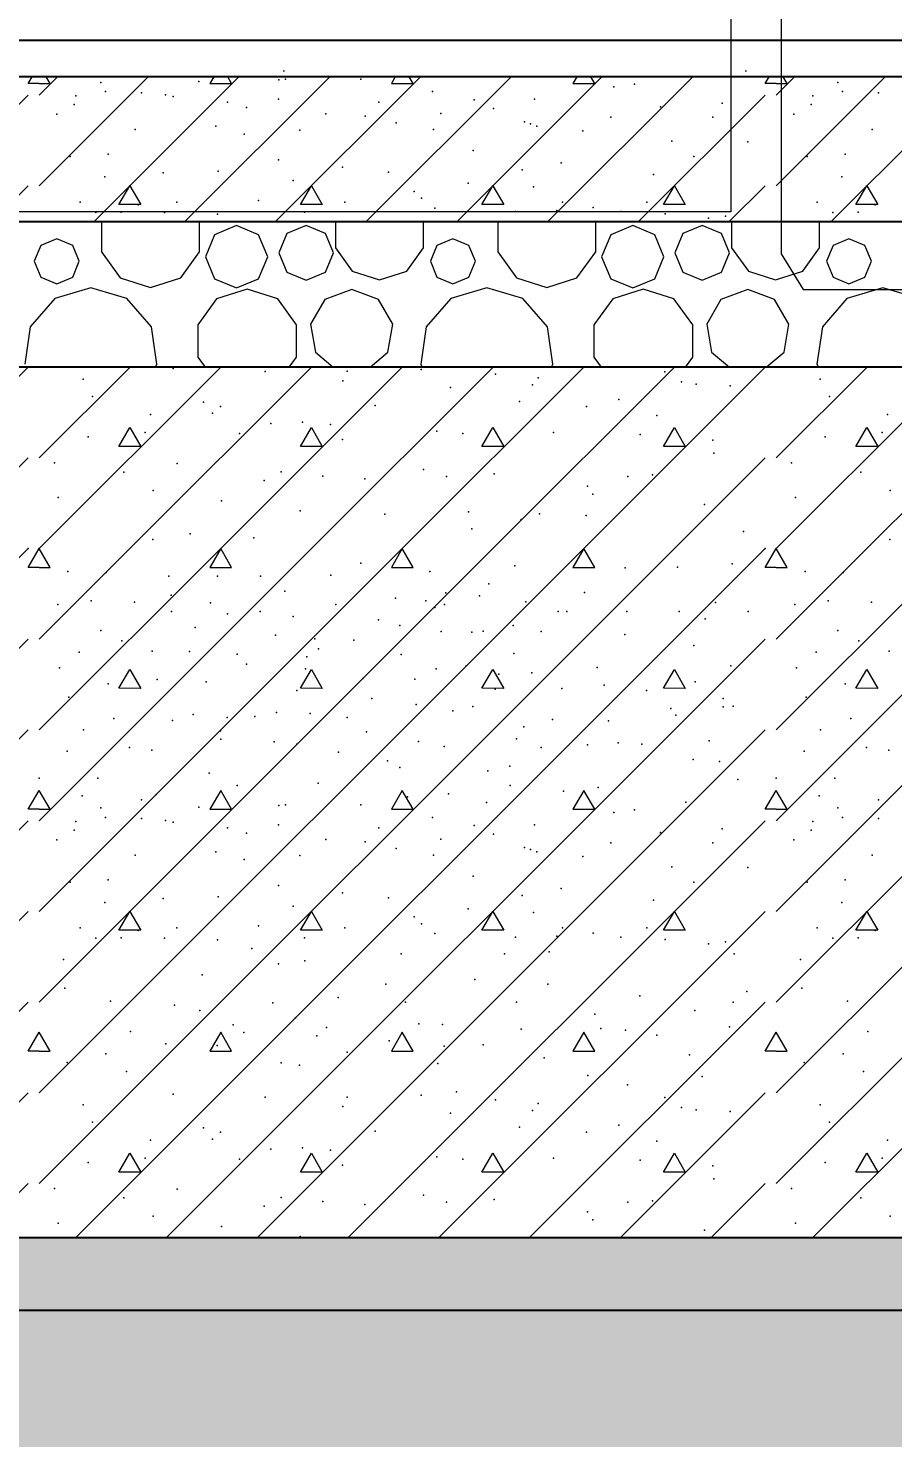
# Model space of a CAD drawing. Header units: millimetres. Extents: x 18162 to 7085488, y 72188 to 247925.
# Drawn here: x 4248291 to 4249482, y 98527 to 100470 of the extents above; entities that cross this region are included whole.
import ezdxf

# ---------------------------------------------------------------- set-up
doc = ezdxf.new("R2010")
doc.units = ezdxf.units.MM
doc.header["$MEASUREMENT"] = 0
for name, color, linetype in [('Drawing & Figure', 7, 'Continuous'), ('Interior - Furniture', 7, 'Continuous'), ('Structural - Bearing', 7, 'Continuous')]:
    doc.layers.add(name, color=color, linetype=linetype)
doc.styles.add('GENERATED_STYLE_3', font='', dxfattribs={"width": 0.8})
doc.styles.get('GENERATED_STYLE_3').set_extended_font_data('ISOCPEUR MON')
doc.dimstyles.new('GENERATED_STYLE__12', dxfattribs={"dimtxt": 330.000007, "dimasz": 171, "dimexe": 0.18, "dimexo": 150, "dimgap": 0, "dimtad": 1, "dimdec": 0, "dimzin": 0, "dimdsep": 46, "dimtxsty": 'GENERATED_STYLE_3', "dimblk": 'ARROWHEAD_2', "dimblk1": 'ARROWHEAD_2', "dimblk2": 'ARROWHEAD_2', "dimcen": 0.09, "dimclrd": 13, "dimclre": 13, "dimclrt": 13, "dimadec": 0, "dimazin": 0, "dimtfac": 1, "dimtdec": 4, "dimtmove": 0, "dimatfit": 3, "dimfxl": 1, "dimtolj": 1, "dimtzin": 0, "dimarcsym": 0})

# ---------------------------------------------------------------- blocks, each defined once
blk = doc.blocks.new('*X1456', base_point=(4294986.6, 104752.7))
at = {"layer": 'Structural - Bearing', "color": 7, "linetype": 'Continuous', "lineweight": 9}
for p, q in [((4248040.8, 99752.6), (4248290.8, 100002.6)), ((4248305.9, 99877.6), (4248431, 100002.7)), ((4248305.9, 100002.6), (4248306, 100002.7)), ((4248305.9, 99752.6), (4248556, 100002.7)), ((4248430.9, 99752.6), (4248681, 100002.7)), ((4248555.9, 99752.6), (4248806, 100002.7)), ((4248680.9, 99752.6), (4248931, 100002.7)), ((4248805.9, 99752.6), (4249056, 100002.7)), ((4248930.9, 99752.6), (4249181, 100002.7)), ((4249055.9, 99752.6), (4249305.9, 100002.6)), ((4249321, 99877.6), (4249446.1, 100002.7)), ((4249321, 100002.6), (4249321.1, 100002.7)), ((4249321, 99752.6), (4249571.1, 100002.7)), ((4249446, 99752.6), (4249696.1, 100002.7)), ((4248415.8, 99893.3), (4248430.9, 99919.3)), ((4248430.9, 99919.3), (4248445.8, 99893.3)), ((4248665.8, 99893.3), (4248680.9, 99919.3)), ((4248680.9, 99919.3), (4248695.8, 99893.3)), ((4248915.8, 99893.3), (4248930.9, 99919.3)), ((4248930.9, 99919.3), (4248945.8, 99893.3)), ((4249165.8, 99893.3), (4249180.9, 99919.3)), ((4249180.9, 99919.3), (4249195.8, 99893.3)), ((4249430.9, 99893.3), (4249446, 99919.3)), ((4249446, 99919.3), (4249460.9, 99893.3)), ((4248445.8, 99893.3), (4248415.8, 99893.3)), ((4248695.8, 99893.3), (4248665.8, 99893.3)), ((4248945.8, 99893.3), (4248915.8, 99893.3)), ((4249195.8, 99893.3), (4249165.8, 99893.3)), ((4249460.9, 99893.3), (4249430.9, 99893.3)), ((4248165.8, 99752.6), (4248290.8, 99877.6)), ((4249180.9, 99752.6), (4249305.9, 99877.6)), ((4247340.9, 98802.7), (4248290.8, 99752.6)), ((4248290.8, 99726.6), (4248305.9, 99752.6)), ((4248305.9, 98877.6), (4249180.9, 99752.6)), ((4248305.9, 99002.6), (4249055.9, 99752.6)), ((4248305.9, 99627.6), (4248430.9, 99752.6)), ((4248305.9, 99127.6), (4248930.9, 99752.6)), ((4248305.9, 99252.6), (4248805.9, 99752.6)), ((4248305.9, 99377.6), (4248680.9, 99752.6)), ((4248305.9, 99502.6), (4248555.9, 99752.6)), ((4248321, 99726.6), (4248305.9, 99752.6)), ((4248356, 98802.7), (4249305.9, 99752.6)), ((4248555.9, 99752.6), (4248541, 99726.6)), ((4248571, 99726.6), (4248555.9, 99752.6)), ((4248805.9, 99752.6), (4248791, 99726.6)), ((4248821, 99726.6), (4248805.9, 99752.6)), ((4249055.9, 99752.6), (4249041, 99726.6)), ((4249071, 99726.6), (4249055.9, 99752.6)), ((4249305.9, 99726.6), (4249321, 99752.6)), ((4249321, 98877.6), (4250196, 99752.6)), ((4249321, 99002.6), (4250071, 99752.6)), ((4249321, 99627.6), (4249446, 99752.6)), ((4249321, 99127.6), (4249946, 99752.6)), ((4249321, 99252.6), (4249821, 99752.6)), ((4249321, 99377.6), (4249696, 99752.6)), ((4249321, 99502.6), (4249571, 99752.6)), ((4249336.2, 99726.6), (4249321, 99752.6)), ((4249371.1, 98802.7), (4250321, 99752.6)), ((4248305.9, 99726.6), (4248290.8, 99726.6)), ((4248305.9, 99726.6), (4248321, 99726.6)), ((4248541, 99726.6), (4248571, 99726.6)), ((4248791, 99726.6), (4248821, 99726.6)), ((4249041, 99726.6), (4249071, 99726.6)), ((4249321, 99726.6), (4249305.9, 99726.6)), ((4249321, 99726.6), (4249336.2, 99726.6)), ((4247465.9, 98802.7), (4248290.8, 99627.6)), ((4248481, 98802.7), (4249305.9, 99627.6)), ((4248415.8, 99560), (4248430.9, 99586)), ((4248430.9, 99586), (4248445.8, 99559.9)), ((4248665.8, 99560), (4248680.9, 99586)), ((4248680.9, 99586), (4248695.8, 99559.9)), ((4248915.8, 99560), (4248930.9, 99586)), ((4248930.9, 99586), (4248945.8, 99559.9)), ((4249165.8, 99560), (4249180.9, 99586)), ((4249180.9, 99586), (4249195.8, 99559.9)), ((4249430.9, 99560), (4249446, 99586)), ((4249446, 99586), (4249460.9, 99559.9)), ((4248445.8, 99559.9), (4248415.8, 99560)), ((4248695.8, 99559.9), (4248665.8, 99560)), ((4248945.8, 99559.9), (4248915.8, 99560)), ((4249195.8, 99559.9), (4249165.8, 99560)), ((4249460.9, 99559.9), (4249430.9, 99560)), ((4247590.9, 98802.7), (4248290.8, 99502.6)), ((4248606, 98802.7), (4249305.9, 99502.6)), ((4248290.8, 99393.3), (4248305.9, 99419.3)), ((4248321, 99393.3), (4248305.9, 99419.3)), ((4248555.9, 99419.3), (4248541, 99393.3)), ((4248571, 99393.3), (4248555.9, 99419.3)), ((4248805.9, 99419.3), (4248791, 99393.3)), ((4248821, 99393.3), (4248805.9, 99419.3)), ((4249055.9, 99419.3), (4249041, 99393.3)), ((4249071, 99393.3), (4249055.9, 99419.3)), ((4249305.9, 99393.3), (4249321, 99419.3)), ((4249336.2, 99393.3), (4249321, 99419.3)), ((4248305.9, 99393.3), (4248290.8, 99393.3)), ((4248305.9, 99393.3), (4248321, 99393.3)), ((4248541, 99393.3), (4248571, 99393.3)), ((4248791, 99393.3), (4248821, 99393.3)), ((4249041, 99393.3), (4249071, 99393.3)), ((4249321, 99393.3), (4249305.9, 99393.3)), ((4249321, 99393.3), (4249336.2, 99393.3)), ((4247715.9, 98802.7), (4248290.8, 99377.6)), ((4248731, 98802.7), (4249305.9, 99377.6)), ((4247840.9, 98802.7), (4248290.8, 99252.6)), ((4248415.8, 99226.6), (4248430.9, 99252.6)), ((4248430.9, 99252.6), (4248445.8, 99226.6)), ((4248665.8, 99226.6), (4248680.9, 99252.6)), ((4248680.9, 99252.6), (4248695.8, 99226.6)), ((4248856, 98802.7), (4249305.9, 99252.6)), ((4248915.8, 99226.6), (4248930.9, 99252.6)), ((4248930.9, 99252.6), (4248945.8, 99226.6)), ((4249165.8, 99226.6), (4249180.9, 99252.6)), ((4249180.9, 99252.6), (4249195.8, 99226.6)), ((4249430.9, 99226.6), (4249446, 99252.6)), ((4249446, 99252.6), (4249460.9, 99226.6)), ((4248445.8, 99226.6), (4248415.8, 99226.6)), ((4248695.8, 99226.6), (4248665.8, 99226.6)), ((4248945.8, 99226.6), (4248915.8, 99226.6)), ((4249195.8, 99226.6), (4249165.8, 99226.6)), ((4249460.9, 99226.6), (4249430.9, 99226.6)), ((4247965.9, 98802.7), (4248290.8, 99127.6)), ((4248981, 98802.7), (4249305.9, 99127.6)), ((4248290.8, 99060), (4248305.9, 99086)), ((4248321, 99060), (4248305.9, 99086)), ((4248555.9, 99086), (4248541, 99059.9)), ((4248571, 99060), (4248555.9, 99086)), ((4248805.9, 99086), (4248791, 99059.9)), ((4248821, 99060), (4248805.9, 99086)), ((4249055.9, 99086), (4249041, 99059.9)), ((4249071, 99060), (4249055.9, 99086)), ((4249305.9, 99060), (4249321, 99086)), ((4249336.2, 99060), (4249321, 99086)), ((4248305.9, 99059.9), (4248290.8, 99060)), ((4248305.9, 99059.9), (4248321, 99060)), ((4248541, 99059.9), (4248571, 99060)), ((4248791, 99059.9), (4248821, 99060)), ((4249041, 99059.9), (4249071, 99060)), ((4249321, 99059.9), (4249305.9, 99060)), ((4249321, 99059.9), (4249336.2, 99060)), ((4248090.9, 98802.7), (4248290.8, 99002.6)), ((4249106, 98802.7), (4249305.9, 99002.6)), ((4248415.8, 98893.3), (4248430.9, 98919.3)), ((4248430.9, 98919.3), (4248445.8, 98893.3)), ((4248665.8, 98893.3), (4248680.9, 98919.3)), ((4248680.9, 98919.3), (4248695.8, 98893.3)), ((4248915.8, 98893.3), (4248930.9, 98919.3)), ((4248930.9, 98919.3), (4248945.8, 98893.3)), ((4249165.8, 98893.3), (4249180.9, 98919.3)), ((4249180.9, 98919.3), (4249195.8, 98893.3)), ((4249430.9, 98893.3), (4249446, 98919.3)), ((4249446, 98919.3), (4249460.9, 98893.3)), ((4248445.8, 98893.3), (4248415.8, 98893.3)), ((4248695.8, 98893.3), (4248665.8, 98893.3)), ((4248945.8, 98893.3), (4248915.8, 98893.3)), ((4249195.8, 98893.3), (4249165.8, 98893.3)), ((4249460.9, 98893.3), (4249430.9, 98893.3)), ((4248215.9, 98802.7), (4248290.8, 98877.6)), ((4249231, 98802.7), (4249305.9, 98877.6))]:
    blk.add_line(p, q, dxfattribs=at)
for p in [(4248366.7, 99986.2), (4248490.5, 100000.9), (4248617.1, 99996.6), (4248730.2, 99996.9), (4248832.2, 99999.2), (4248934.2, 99993), (4248993, 99987.8), (4249167.5, 99996.1), (4249381.8, 99986.2), (4248724, 99983.8), (4248872.3, 99974.5), (4248985.3, 99978.1), (4249190.7, 99982.2), (4249210.8, 99979.1), (4249257.6, 99976.9), (4248379.4, 99962.1), (4248532.4, 99954.4), (4248555.6, 99948.2), (4248768.8, 99949.8), (4248967.3, 99955.4), (4249059.6, 99948.3), (4249104.3, 99957.9), (4249394.5, 99962.1), (4248459.4, 99937.5), (4248544.7, 99939), (4249156.7, 99935.9), (4249474.5, 99937.5), (4248452, 99912.7), (4248581.8, 99911.1), (4248625.1, 99925), (4248668.6, 99926.8), (4248707, 99923.5), (4248853.8, 99914.2), (4248889.3, 99911.1), (4249014.5, 99912.7), (4249133.5, 99909.6), (4249467.1, 99912.7), (4248373.2, 99906.4), (4248723.7, 99902.9), (4249233.9, 99901.9), (4249388.3, 99906.4), (4248327.1, 99870.7), (4248495.8, 99869.9), (4249235.2, 99884), (4249342.2, 99870.7), (4248422.4, 99857.8), (4248639.2, 99858.4), (4248696.7, 99852.6), (4248835.3, 99861.7), (4248866.7, 99852), (4248866.7, 99852), (4248932.6, 99855.5), (4249116.6, 99852), (4249150.5, 99854), (4249437.5, 99857.8), (4248462.9, 99832.7), (4248615.8, 99846.2), (4248754.5, 99848.8), (4249060.9, 99838.5), (4249478.1, 99832.7), (4248332.2, 99823), (4248557, 99818.4), (4249068.6, 99827.7), (4249222.4, 99813.5), (4249347.4, 99823), (4248665.3, 99804.5), (4248781.9, 99799.9), (4248897.1, 99803), (4248969.6, 99792.7), (4248995, 99800.7), (4249059.3, 99798.3), (4248513.8, 99772.8), (4248901.7, 99779.8), (4249275.8, 99776.2), (4248462.3, 99765.1), (4248601.4, 99767.6), (4249477.4, 99765.1), (4248290.8, 99752.6), (4248290.8, 99752.6), (4248290.8, 99752.6), (4248305.9, 99752.6), (4248305.9, 99752.6), (4248305.9, 99752.6), (4249305.9, 99752.6), (4249305.9, 99752.6), (4249305.9, 99752.6), (4249321, 99752.6), (4249321, 99752.6), (4249321, 99752.6), (4248345.5, 99720.9), (4248398.1, 99719.8), (4248484.6, 99714.5), (4248551.6, 99714.5), (4248610.8, 99714.5), (4248707.4, 99715.8), (4248748.7, 99732.5), (4248844, 99720.9), (4248961.2, 99728.6), (4249113.1, 99726), (4249185.3, 99727.2), (4249260.2, 99731.7), (4249360.7, 99720.9), (4249413.3, 99719.8), (4248925, 99704.2), (4248331.5, 99675.5), (4248377.3, 99680.7), (4248437.3, 99678.7), (4248487.6, 99688.4), (4248541.7, 99677.6), (4248644.3, 99693.9), (4248714.7, 99675.5), (4248796.9, 99684.1), (4248838.3, 99680.7), (4248864.1, 99675.5), (4248866.2, 99691.5), (4248912.2, 99687.4), (4248976.1, 99679.4), (4249057.1, 99692), (4249237.5, 99678.1), (4249346.7, 99675.5), (4249392.4, 99680.7), (4249452.4, 99678.7), (4248488.1, 99665.9), (4248565.5, 99662.6), (4248610.4, 99665.9), (4248655.9, 99659.1), (4248850.7, 99671.4), (4249020.5, 99665.9), (4249032.5, 99666), (4249115.2, 99665.9), (4249187.3, 99665.9), (4249223.1, 99656), (4249282.3, 99665.8), (4248390.6, 99639.8), (4248520.7, 99643.7), (4248773.2, 99654.3), (4248802.6, 99646.6), (4248859.4, 99638.5), (4248901.7, 99637.4), (4248917.2, 99639), (4248958.9, 99646.7), (4248997.2, 99638.5), (4249405.7, 99639.8), (4248419.8, 99625.3), (4248631.4, 99633.4), (4248685.4, 99628.2), (4248739.4, 99626.6), (4249112.6, 99634.3), (4249207.7, 99618.9), (4249434.9, 99625.3), (4248361, 99609.8), (4248461.3, 99611.2), (4248513, 99610.8), (4248578.7, 99606.9), (4248674.5, 99603.4), (4248690.4, 99614.6), (4248804.3, 99606.5), (4248959.6, 99608.2), (4249376.1, 99609.8), (4249476.4, 99611.2), (4248334, 99588.3), (4248591.6, 99593.4), (4248672.6, 99587), (4248852.9, 99587), (4248894.1, 99590.8), (4248939.2, 99579.3), (4248984.3, 99581.2), (4249074.3, 99588.9), (4249258.6, 99590.9), (4249349.1, 99588.3), (4248400.9, 99566.4), (4248468.5, 99572.2), (4248536.1, 99569), (4248751.8, 99573.5), (4248823.3, 99572.8), (4248934.1, 99558.7), (4249026, 99559.9), (4249083.9, 99564.2), (4249209.6, 99569), (4249416, 99566.4), (4248346.9, 99547.8), (4248660.6, 99557.1), (4248764.1, 99545.8), (4249142.2, 99556.9), (4249247.9, 99546.2), (4249362.1, 99547.8), (4248518.1, 99523.9), (4248564.8, 99520), (4248602.7, 99521), (4248632.7, 99526.5), (4248679.1, 99525.2), (4248730.2, 99519.7), (4248825, 99537.7), (4248875.7, 99528.8), (4248903.4, 99534.9), (4249176.1, 99532.3), (4249183, 99523.1), (4249248, 99534.5), (4249261.8, 99535.4), (4248367, 99503), (4248408.5, 99518.5), (4248489.3, 99515.8), (4248555.6, 99501.4), (4248756.8, 99500.2), (4248973.5, 99506.8), (4249013, 99516.9), (4249090.2, 99515.3), (4249382.2, 99503), (4249423.6, 99518.5), (4248556.3, 99490.1), (4248629.6, 99486.4), (4248660.6, 99482.9), (4248828.5, 99486.5), (4248963.5, 99490.6), (4249061.1, 99482.3), (4249103.2, 99484.8), (4249135.8, 99483.2), (4249135.8, 99483.2), (4249228.9, 99487.8), (4248344.4, 99473.6), (4248430.4, 99478.3), (4248461, 99474.6), (4248718, 99471.9), (4248863.5, 99480), (4248997.5, 99478.3), (4249206.6, 99461.7), (4249359.5, 99473.6), (4249445.5, 99478.3), (4249476.1, 99474.6), (4248539.8, 99443), (4248785.6, 99460.1), (4248802.8, 99451.1), (4248924, 99446.2), (4248954.1, 99452.6), (4249243, 99459.3), (4248305.9, 99436.3), (4248386.8, 99436.3), (4248578.6, 99426), (4248690.1, 99429.1), (4248954.7, 99426), (4249075.7, 99423.4), (4249268, 99434.4), (4249321, 99436.3), (4249401.9, 99436.3), (4248364.9, 99411.9), (4248446.9, 99406.3), (4248467.2, 99413.9), (4248813, 99410.6), (4248869.7, 99414.4), (4249028.1, 99418.3), (4249196.7, 99403.1), (4249380, 99411.9), (4249462, 99406.3), (4248390.6, 99395.1), (4248525.8, 99396.4), (4248636.1, 99398.6), (4248645.2, 99399.4), (4248748.7, 99399.4), (4248921.8, 99402.5), (4249097.6, 99388.7), (4249125.9, 99392.5), (4249405.7, 99395.1), (4248354, 99364.6), (4248356.2, 99376.3), (4248397.1, 99382.2), (4248446.9, 99380.7), (4248479.8, 99377.8), (4248490.6, 99375.5), (4248565.5, 99367.8), (4248635.3, 99371.9), (4248773.7, 99367.8), (4248847.8, 99382.2), (4248905.1, 99371), (4248988.1, 99371.9), (4249246.5, 99366.4), (4249369.1, 99364.6), (4249371.3, 99376.3), (4249412.2, 99382.2), (4249462, 99380.7), (4248330.1, 99351.3), (4248591.6, 99360.3), (4248700.8, 99351.5), (4248754.9, 99348.4), (4248858.9, 99352.3), (4248931.5, 99359.1), (4249093.3, 99347.1), (4249161.5, 99361.4), (4249233.9, 99346.9), (4249345.2, 99351.3), (4248438.1, 99329.9), (4248549.4, 99334.5), (4248664.8, 99329.4), (4248797.6, 99339.1), (4248849.2, 99329.9), (4248974.3, 99340.7), (4248982.6, 99338.1), (4248991.3, 99334.5), (4249054.7, 99328.4), (4249453.2, 99329.9), (4248588.1, 99323.9), (4249177.3, 99314.2), (4249281.9, 99312.9), (4248348.5, 99292.8), (4248400.9, 99296), (4248635.3, 99288.4), (4248903.6, 99301.3), (4249207.7, 99292.8), (4249363.6, 99292.8), (4249416, 99296), (4248476.9, 99270.2), (4248552.5, 99272.7), (4248723.9, 99278), (4248787.2, 99271.5), (4248971.1, 99274.5), (4249024.9, 99284.1), (4249152, 99268.1), (4248396.4, 99265), (4248655.9, 99259.9), (4248896.7, 99256), (4248986.7, 99251.1), (4249411.5, 99265), (4248362.4, 99230.1), (4248495.3, 99230.1), (4248607.8, 99232.5), (4248727.1, 99230.1), (4248822.5, 99244.9), (4248832.3, 99235.4), (4249026.9, 99230.1), (4249142.8, 99230.1), (4249377.5, 99230.1), (4248383.7, 99215.8), (4248418.9, 99216.1), (4248442.1, 99226.4), (4248478.3, 99215.6), (4248551.6, 99213.5), (4248671.3, 99216.1), (4248851, 99221.9), (4248962, 99217.1), (4249019.1, 99218.6), (4249069, 99222.8), (4249107.2, 99217.1), (4249167.9, 99214), (4249251.2, 99210.8), (4249398.9, 99215.8), (4249434.1, 99216.1), (4249457.3, 99226.4), (4248598.8, 99201.6), (4248804.3, 99193.9), (4248946.6, 99194), (4249008.3, 99197), (4249227.8, 99207.8), (4249263.3, 99193.9), (4248339.2, 99186.2), (4248635.3, 99180.1), (4248671.8, 99184.3), (4249354.3, 99186.2), (4248530.2, 99165), (4248783.4, 99152.2), (4248905.8, 99158.6), (4249006.7, 99152.2), (4248341.2, 99146.7), (4248717.7, 99133.7), (4249133.3, 99136.1), (4249280.4, 99142.4), (4249356.3, 99146.7), (4248404.1, 99129), (4248492.3, 99123.4), (4248527.2, 99116.2), (4248627.8, 99126.4), (4248810.5, 99127.5), (4248963.2, 99127.4), (4249209.1, 99116.2), (4249261.8, 99127.5), (4249419.2, 99129), (4248573.1, 99096.3), (4248659.1, 99105.8), (4248701.6, 99092.4), (4248829, 99097.6), (4248861.5, 99096.6), (4249071.2, 99111), (4249256.9, 99093.4), (4248431.9, 99087.3), (4248587.9, 99085.9), (4248688.1, 99080.9), (4248788.1, 99074.1), (4248969.7, 99090.4), (4249079.6, 99091.2), (4249113.4, 99088.8), (4249156.4, 99081.8), (4249447.1, 99087.3), (4248397.9, 99056.4), (4248480.3, 99070.3), (4248551.1, 99067.8), (4248730.2, 99058.7), (4248863.6, 99066.7), (4248917.2, 99068.7), (4249201.8, 99055.1), (4249201.8, 99055.1), (4249413.1, 99056.4), (4248344.4, 99044.2), (4248639, 99043.9), (4248664.3, 99040.5), (4248855.1, 99043.2), (4249001.3, 99050.6), (4249359.5, 99044.2), (4248426.1, 99032), (4249061.4, 99026.6), (4249219.2, 99025), (4249441.2, 99032), (4248490.5, 99000.8), (4248617.1, 98996.5), (4248730.2, 98996.8), (4248832.2, 98999.2), (4248880.6, 99003.7), (4249116.1, 99013.7), (4249167.5, 98996.1), (4248366.7, 98986.2), (4248724, 98983.8), (4248934.2, 98993), (4248985.3, 98978.1), (4248993, 98987.7), (4249190.7, 98982.2), (4249210.8, 98979.1), (4249257.6, 98976.9), (4249381.8, 98986.2), (4248379.4, 98962.1), (4248872.3, 98974.5), (4249104.3, 98957.9), (4249394.5, 98962.1), (4248459.4, 98937.5), (4248532.4, 98954.4), (4248544.7, 98938.9), (4248555.6, 98948.2), (4248768.8, 98949.8), (4248967.3, 98955.4), (4249059.6, 98948.3), (4249474.5, 98937.5), (4248625.1, 98925), (4248668.6, 98926.8), (4248707, 98923.5), (4249156.7, 98935.9), (4248373.2, 98906.4), (4248452, 98912.7), (4248581.8, 98911.1), (4248723.7, 98902.8), (4248853.8, 98914.2), (4248889.3, 98911.1), (4249014.5, 98912.7), (4249133.5, 98909.6), (4249233.9, 98901.9), (4249388.3, 98906.4), (4249467.1, 98912.7), (4249235.2, 98884), (4248327.1, 98870.6), (4248495.8, 98869.9), (4248835.3, 98861.7), (4249342.2, 98870.6), (4248422.4, 98857.8), (4248615.8, 98846.2), (4248639.2, 98858.4), (4248696.7, 98852.6), (4248754.5, 98848.7), (4248866.7, 98851.9), (4248866.7, 98851.9), (4248932.6, 98855.5), (4249116.6, 98851.9), (4249150.5, 98853.9), (4249437.5, 98857.8), (4248332.2, 98823), (4248462.9, 98832.7), (4249060.9, 98838.5), (4249068.6, 98827.7), (4249347.4, 98823), (4249478.1, 98832.7), (4248557, 98818.4), (4248665.3, 98804.5), (4248897.1, 98803), (4249222.4, 98813.5)]:
    blk.add_point(p, dxfattribs=at)
blk = doc.blocks.new('*X1494', base_point=(4294986.6, 104752.7))
at = {"layer": 'Structural - Bearing', "color": 7, "linetype": 'Continuous', "lineweight": 9}
for p, q in [((4248391.8, 100202.7), (4248391.8, 100161.4)), ((4248526.8, 100161.4), (4248526.8, 100202.7)), ((4248714, 100202.7), (4248714, 100166.9)), ((4248835.4, 100166.9), (4248835.4, 100202.7)), ((4248937.4, 100202.7), (4248937.4, 100161.4)), ((4249072.4, 100161.4), (4249072.4, 100202.7)), ((4249259.5, 100202.7), (4249259.5, 100166.9)), ((4249380.9, 100166.9), (4249380.9, 100202.7)), ((4248547.5, 100185), (4248535, 100154.7)), ((4248577.9, 100197.6), (4248547.5, 100185)), ((4248608.2, 100185), (4248577.9, 100197.6)), ((4248620.7, 100154.7), (4248608.2, 100185)), ((4248647, 100186.6), (4248636, 100160)), ((4248673.6, 100197.6), (4248647, 100186.6)), ((4248700.2, 100186.6), (4248673.6, 100197.6)), ((4248711.2, 100160), (4248700.2, 100186.6)), ((4249093.1, 100185), (4249080.5, 100154.7)), ((4249123.4, 100197.6), (4249093.1, 100185)), ((4249153.7, 100185), (4249123.4, 100197.6)), ((4249166.3, 100154.7), (4249153.7, 100185)), ((4249192.6, 100186.6), (4249181.5, 100160)), ((4249219.2, 100197.6), (4249192.6, 100186.6)), ((4249245.8, 100186.6), (4249219.2, 100197.6)), ((4249256.8, 100160), (4249245.8, 100186.6)), ((4248308.2, 100170.4), (4248299.1, 100148.5)), ((4248330.2, 100179.5), (4248308.2, 100170.4)), ((4248352.1, 100170.4), (4248330.2, 100179.5)), ((4248361.2, 100148.5), (4248352.1, 100170.4)), ((4248391.8, 100161.4), (4248417.6, 100125.9)), ((4248501, 100125.9), (4248526.8, 100161.4)), ((4248714, 100166.9), (4248737.1, 100135)), ((4248812.2, 100135), (4248835.4, 100166.9)), ((4248853.8, 100170.4), (4248844.7, 100148.5)), ((4248875.7, 100179.5), (4248853.8, 100170.4)), ((4248897.6, 100170.4), (4248875.7, 100179.5)), ((4248906.7, 100148.5), (4248897.6, 100170.4)), ((4248937.4, 100161.4), (4248963.2, 100125.9)), ((4249046.6, 100125.9), (4249072.4, 100161.4)), ((4249259.5, 100166.9), (4249282.7, 100135)), ((4249357.7, 100135), (4249380.9, 100166.9)), ((4249399.3, 100170.4), (4249390.3, 100148.5)), ((4249421.3, 100179.5), (4249399.3, 100170.4)), ((4249443.2, 100170.4), (4249421.3, 100179.5)), ((4249452.3, 100148.5), (4249443.2, 100170.4)), ((4248299.1, 100148.5), (4248308.2, 100126.5)), ((4248352.1, 100126.5), (4248361.2, 100148.5)), ((4248535, 100154.7), (4248547.5, 100124.4)), ((4248608.2, 100124.4), (4248620.7, 100154.7)), ((4248636, 100160), (4248647, 100133.4)), ((4248700.2, 100133.4), (4248711.2, 100160)), ((4248844.7, 100148.5), (4248853.8, 100126.5)), ((4248897.6, 100126.5), (4248906.7, 100148.5)), ((4249080.5, 100154.7), (4249093.1, 100124.4)), ((4249153.7, 100124.4), (4249166.3, 100154.7)), ((4249181.5, 100160), (4249192.6, 100133.4)), ((4249245.8, 100133.4), (4249256.8, 100160)), ((4249390.3, 100148.5), (4249399.3, 100126.5)), ((4249443.2, 100126.5), (4249452.3, 100148.5)), ((4248308.2, 100126.5), (4248330.2, 100117.5)), ((4248330.2, 100117.5), (4248352.1, 100126.5)), ((4248417.6, 100125.9), (4248459.3, 100112.4)), ((4248459.3, 100112.4), (4248501, 100125.9)), ((4248547.5, 100124.4), (4248577.9, 100111.8)), ((4248577.9, 100111.8), (4248608.2, 100124.4)), ((4248647, 100133.4), (4248673.6, 100122.4)), ((4248673.6, 100122.4), (4248700.2, 100133.4)), ((4248737.1, 100135), (4248774.7, 100122.8)), ((4248774.7, 100122.8), (4248812.2, 100135)), ((4248853.8, 100126.5), (4248875.7, 100117.5)), ((4248875.7, 100117.5), (4248897.6, 100126.5)), ((4248963.2, 100125.9), (4249004.9, 100112.4)), ((4249004.9, 100112.4), (4249046.6, 100125.9)), ((4249093.1, 100124.4), (4249123.4, 100111.8)), ((4249123.4, 100111.8), (4249153.7, 100124.4)), ((4249192.6, 100133.4), (4249219.2, 100122.4)), ((4249219.2, 100122.4), (4249245.8, 100133.4)), ((4249282.7, 100135), (4249320.2, 100122.8)), ((4249320.2, 100122.8), (4249357.7, 100135)), ((4249399.3, 100126.5), (4249421.3, 100117.5)), ((4249421.3, 100117.5), (4249443.2, 100126.5)), ((4248377, 100111.8), (4248327.4, 100097.2)), ((4248426.6, 100097.2), (4248377, 100111.8)), ((4248592.3, 100110.2), (4248550.3, 100096.6)), ((4248634.4, 100096.6), (4248592.3, 100110.2)), ((4248736.4, 100109.4), (4248699.4, 100096)), ((4248773.4, 100096), (4248736.4, 100109.4)), ((4248922.6, 100111.8), (4248872.9, 100097.2)), ((4248972.2, 100097.2), (4248922.6, 100111.8)), ((4249137.9, 100110.2), (4249095.9, 100096.6)), ((4249180, 100096.6), (4249137.9, 100110.2)), ((4249282, 100109.4), (4249245, 100096)), ((4249318.9, 100096), (4249282, 100109.4)), ((4249468.1, 100111.8), (4249418.5, 100097.2)), ((4249517.8, 100097.2), (4249468.1, 100111.8)), ((4248327.4, 100097.2), (4248293.5, 100058.1)), ((4248460.5, 100058.1), (4248426.6, 100097.2)), ((4248550.3, 100096.6), (4248524.3, 100060.8)), ((4248660.4, 100060.8), (4248634.4, 100096.6)), ((4248699.4, 100096), (4248679.7, 100061.9)), ((4248793.1, 100061.9), (4248773.4, 100096)), ((4248872.9, 100097.2), (4248839, 100058.1)), ((4249006.1, 100058.1), (4248972.2, 100097.2)), ((4249095.9, 100096.6), (4249069.9, 100060.8)), ((4249206, 100060.8), (4249180, 100096.6)), ((4249245, 100096), (4249225.3, 100061.9)), ((4249338.6, 100061.9), (4249318.9, 100096)), ((4249418.5, 100097.2), (4249384.6, 100058.1)), ((4248293.5, 100058.1), (4248286.1, 100006.9)), ((4248467.9, 100006.9), (4248460.5, 100058.1)), ((4248524.3, 100060.8), (4248524.3, 100016.6)), ((4248660.4, 100016.6), (4248660.4, 100060.8)), ((4248679.7, 100061.9), (4248686.6, 100023.1)), ((4248786.2, 100023.1), (4248793.1, 100061.9)), ((4248839, 100058.1), (4248831.7, 100006.9)), ((4249013.4, 100006.9), (4249006.1, 100058.1)), ((4249069.9, 100060.8), (4249069.9, 100016.6)), ((4249206, 100016.6), (4249206, 100060.8)), ((4249225.3, 100061.9), (4249232.1, 100023.1)), ((4249331.8, 100023.1), (4249338.6, 100061.9)), ((4249384.6, 100058.1), (4249377.2, 100006.9)), ((4248466, 100002.7), (4248467.9, 100006.9)), ((4248524.3, 100016.6), (4248534.4, 100002.7)), ((4248650.3, 100002.7), (4248660.4, 100016.6)), ((4248686.6, 100023.1), (4248710.9, 100002.7)), ((4248761.9, 100002.7), (4248786.2, 100023.1)), ((4248831.7, 100006.9), (4248833.6, 100002.7)), ((4249011.5, 100002.7), (4249013.4, 100006.9)), ((4249069.9, 100016.6), (4249079.9, 100002.7)), ((4249195.9, 100002.7), (4249206, 100016.6)), ((4249232.1, 100023.1), (4249256.5, 100002.7)), ((4249307.4, 100002.7), (4249331.8, 100023.1)), ((4249377.2, 100006.9), (4249379.2, 100002.7))]:
    blk.add_line(p, q, dxfattribs=at)
blk = doc.blocks.new('*X1495', base_point=(4294986.6, 104752.7))
at = {"layer": 'Structural - Bearing', "color": 7, "linetype": 'Continuous', "lineweight": 9}
for p, q in [((4248290.8, 100393.3), (4248296.3, 100402.7)), ((4248305.9, 100252.6), (4248456, 100402.7)), ((4248305.9, 100377.6), (4248331, 100402.7)), ((4248321, 100393.3), (4248315.6, 100402.7)), ((4248381, 100202.7), (4248581, 100402.7)), ((4248506, 100202.7), (4248706, 100402.7)), ((4248546.4, 100402.7), (4248541, 100393.3)), ((4248571, 100393.3), (4248565.6, 100402.7)), ((4248631, 100202.7), (4248831, 100402.7)), ((4248756, 100202.7), (4248956, 100402.7)), ((4248796.4, 100402.7), (4248791, 100393.3)), ((4248821, 100393.3), (4248815.6, 100402.7)), ((4248881, 100202.7), (4249081, 100402.7)), ((4249006, 100202.7), (4249206, 100402.7)), ((4249046.4, 100402.7), (4249041, 100393.3)), ((4249071, 100393.3), (4249065.6, 100402.7)), ((4249305.9, 100393.3), (4249311.4, 100402.7)), ((4249321, 100252.6), (4249471.1, 100402.7)), ((4249321, 100377.6), (4249346.1, 100402.7)), ((4249336.2, 100393.3), (4249330.7, 100402.7)), ((4249396.1, 100202.7), (4249596.1, 100402.7)), ((4248115.9, 100202.7), (4248290.8, 100377.6)), ((4248305.9, 100393.3), (4248290.8, 100393.3)), ((4248305.9, 100393.3), (4248321, 100393.3)), ((4248541, 100393.3), (4248571, 100393.3)), ((4248791, 100393.3), (4248821, 100393.3)), ((4249041, 100393.3), (4249071, 100393.3)), ((4249131, 100202.7), (4249305.9, 100377.6)), ((4249321, 100393.3), (4249305.9, 100393.3)), ((4249321, 100393.3), (4249336.2, 100393.3)), ((4248240.9, 100202.7), (4248290.8, 100252.6)), ((4248415.8, 100226.6), (4248430.9, 100252.6)), ((4248430.9, 100252.6), (4248445.8, 100226.6)), ((4248665.8, 100226.6), (4248680.9, 100252.6)), ((4248680.9, 100252.6), (4248695.8, 100226.6)), ((4248915.8, 100226.6), (4248930.9, 100252.6)), ((4248930.9, 100252.6), (4248945.8, 100226.6)), ((4249165.8, 100226.6), (4249180.9, 100252.6)), ((4249180.9, 100252.6), (4249195.8, 100226.6)), ((4249256, 100202.7), (4249305.9, 100252.6)), ((4249430.9, 100226.6), (4249446, 100252.6)), ((4249446, 100252.6), (4249460.9, 100226.6)), ((4248445.8, 100226.6), (4248415.8, 100226.6)), ((4248695.8, 100226.6), (4248665.8, 100226.6)), ((4248945.8, 100226.6), (4248915.8, 100226.6)), ((4249195.8, 100226.6), (4249165.8, 100226.6)), ((4249460.9, 100226.6), (4249430.9, 100226.6))]:
    blk.add_line(p, q, dxfattribs=at)
for p in [(4248390.6, 100395.1), (4248525.8, 100396.4), (4248636.1, 100398.6), (4248645.2, 100399.5), (4248748.7, 100399.5), (4248921.8, 100402.6), (4249405.7, 100395.1), (4248356.2, 100376.3), (4248397.1, 100382.3), (4248446.9, 100380.7), (4248479.8, 100377.8), (4248490.6, 100375.5), (4248847.8, 100382.3), (4249097.6, 100388.7), (4249125.9, 100392.6), (4249371.3, 100376.3), (4249412.2, 100382.3), (4249462, 100380.7), (4248354, 100364.7), (4248565.5, 100367.9), (4248591.6, 100360.4), (4248635.3, 100372), (4248773.7, 100367.9), (4248905.1, 100371.1), (4248931.5, 100359.1), (4248988.1, 100372), (4249161.5, 100361.5), (4249246.5, 100366.5), (4249369.1, 100364.7), (4248330.1, 100351.3), (4248700.8, 100351.6), (4248754.9, 100348.5), (4248797.6, 100339.1), (4248858.9, 100352.3), (4248974.3, 100340.7), (4248982.6, 100338.1), (4249093.3, 100347.1), (4249233.9, 100346.9), (4249345.2, 100351.3), (4248438.1, 100329.9), (4248549.4, 100334.6), (4248588.1, 100323.9), (4248664.8, 100329.4), (4248849.2, 100329.9), (4248991.3, 100334.6), (4249054.7, 100328.4), (4249453.2, 100329.9), (4248903.6, 100301.3), (4249177.3, 100314.2), (4249281.9, 100312.9), (4248348.5, 100292.8), (4248400.9, 100296), (4248635.3, 100288.5), (4248723.9, 100278.1), (4249024.9, 100284.2), (4249207.7, 100292.8), (4249363.6, 100292.8), (4249416, 100296), (4248396.4, 100265), (4248476.9, 100270.2), (4248552.5, 100272.7), (4248655.9, 100259.9), (4248787.2, 100271.5), (4248971.1, 100274.5), (4249152, 100268.1), (4249411.5, 100265), (4248822.5, 100244.9), (4248896.7, 100256.1), (4248986.7, 100251.1), (4248362.4, 100230.1), (4248442.1, 100226.4), (4248495.3, 100230.1), (4248607.8, 100232.5), (4248727.1, 100230.1), (4248832.3, 100235.4), (4248851, 100221.9), (4249026.9, 100230.1), (4249069, 100222.8), (4249142.8, 100230.1), (4249377.5, 100230.1), (4249457.3, 100226.4), (4248383.7, 100215.8), (4248418.9, 100216.1), (4248478.3, 100215.6), (4248551.6, 100213.6), (4248671.3, 100216.1), (4248962, 100217.1), (4249019.1, 100218.7), (4249107.2, 100217.1), (4249167.9, 100214.1), (4249227.8, 100207.8), (4249251.2, 100210.8), (4249398.9, 100215.8), (4249434.1, 100216.1)]:
    blk.add_point(p, dxfattribs=at)
blk = doc.blocks.new('*D1582', base_point=(4294986.6, 104752.7))
at = {"color": 12, "linetype": 'Continuous', "lineweight": 35}
for p, q in [((4242680.2, 104817.7), (4242905.2, 104687.8)), ((4242680.2, 100067.7), (4242905.2, 99937.8))]:
    blk.add_line(p, q, dxfattribs=at)
at = {"color": 13, "linetype": 'Continuous', "lineweight": 13}
for p, q in [((4244092.8, 104752.7), (4242623.9, 104752.7)), ((4242792.7, 100002.7), (4242792.7, 104752.7)), ((4242961.4, 100002.7), (4242623.9, 100002.7)), ((4242792.7, 99892.7), (4242792.7, 100002.7))]:
    blk.add_line(p, q, dxfattribs=at)
at = {"color": 13, "lineweight": 13, "char_height": 330, "attachment_point": 7, "rotation": 90, "style": 'GENERATED_STYLE_3'}
for s, insert in [('\\A1;{\\pql;\\fISOCPEUR MON|b0|i0|c0|p0;\\W0.800000;600}', (4242822.5, 104134.4)), ('\\A1;{\\pql;\\fISOCPEUR MON|b0|i0|c0|p0;\\W0.800000;4,750}', (4242888.3, 101672.9))]:
    blk.add_mtext(s, dxfattribs=dict(at, insert=insert))
blk = doc.blocks.new('ARROWHEAD_2')
at = {"color": 0, "linetype": 'Continuous', "lineweight": 0}
for p, q in [((-0.378, -0.655), (0.378, 0.655)), ((0, 0), (-1, 0))]:
    blk.add_line(p, q, dxfattribs=at)
blk = doc.blocks.new('*D1584', base_point=(4294986.6, 104752.7))
at = {"color": 12, "linetype": 'Continuous', "lineweight": 35}
for p, q in [((4241780.2, 105417.7), (4242005.2, 105287.8)), ((4241780.2, 100067.7), (4242005.2, 99937.8))]:
    blk.add_line(p, q, dxfattribs=at)
at = {"color": 13, "linetype": 'Continuous', "lineweight": 13}
for p, q in [((4241892.7, 100002.7), (4241892.7, 105352.7)), ((4242863.1, 100002.7), (4241723.9, 100002.7)), ((4241892.7, 99892.7), (4241892.7, 100002.7))]:
    blk.add_line(p, q, dxfattribs=at)
at = {"color": 13, "lineweight": 13, "insert": (4241988.3, 102262.7), "char_height": 330, "attachment_point": 7, "rotation": 90, "style": 'GENERATED_STYLE_3'}
blk.add_mtext('\\A1;{\\pql;\\fISOCPEUR MON|b0|i0|c0|p0;\\W0.800000;5,350}', dxfattribs=at)

msp = doc.modelspace()

# ---------------------------------------------------------------- hatches: boundary and pattern name
at = {"linetype": 'Continuous', "lineweight": 13}
h = msp.add_hatch(dxfattribs=at)
h.set_pattern_fill('Earth_0003', color=254, style=0, pattern_type=2)
h.set_pattern_definition([(45, (4294986.6, 104752.7), (-413.6575, 413.6575), []), (45, (4294848.7, 104890.6), (-827.315, 827.315), []), (45, (4294710.8, 105028.5), (-827.315, 827.315), []), (135, (4294572.92, 105166.36), (137.88582, 137.88582), [585, -585])])
h.paths.add_polyline_path([(4169933.2, 102402.7), (4169933.2, 72524.1), (4334524.9, 72524.1), (4334524.9, 102402.7), (4280613.1, 102402.7), (4276913.1, 98702.7), (4275213.1, 98702.7), (4243013.1, 98702.7), (4242913.1, 98702.7), (4240913.1, 98702.7), (4237213.1, 102402.7)])
at = {"layer": 'Structural - Bearing', "linetype": 'Continuous', "lineweight": 9}
h = msp.add_hatch(dxfattribs=at)
h.set_pattern_fill('Lightweight_Concrete_0003', style=0, pattern_type=2)
h.set_pattern_definition([(0, (4294986.6, 104752.7), (0, 1169.134), [73.125, -601.875]), (0, (4295324.1, 105337.3), (0, 1169.134), [73.125, -601.875]), (60, (4294986.6, 104752.7), (-1012.5, 584.567), [73.125, -601.875]), (60, (4295661.6, 104752.7), (-1012.5, 584.567), [73.125, -601.875]), (120, (4295059.7, 104752.7), (1012.5, 584.567), [73.125, -601.875]), (120, (4295734.7, 104752.7), (1012.5, 584.567), [73.125, -601.875]), (0, (4294986.58, 104865.2), (0, 225), [0, -225, 0, -337.5]), (45, (4295099.08, 104865.2), (-159.099, 159.099), [0, -168.75, 0, -281.25])])
h.paths.add_polyline_path([(4244313.1, 100452.7), (4244313.1, 100402.7), (4250463.1, 100402.7), (4250463.1, 100452.7)])
h = msp.add_hatch(dxfattribs=at)
h.set_pattern_fill('Structural_Concrete_0003', style=0, pattern_type=2)
h.set_pattern_definition([(0, (4294986.6, 104752.7), (0, 467.6537), [45, -225]), (0, (4295121.6, 104986.53), (0, 467.6537), [45, -225]), (60, (4294986.6, 104752.7), (-405, 233.827), [45, -225]), (60, (4295256.6, 104752.7), (-405, 233.827), [45, -225]), (120, (4295031.6, 104752.7), (405, 233.827), [45, -225]), (120, (4295301.6, 104752.7), (405, 233.827), [45, -225]), (0, (4294986.58, 104797.71), (0, 90), [0, -90, 0, -135]), (45, (4295031.58, 104797.71), (-63.63961, 63.63961), [0, -67.5, 0, -112.5])])
h.paths.add_polyline_path([(4275313.1, 98802.7), (4242913.1, 98802.7), (4242913.1, 98702.7), (4275313.1, 98702.7)])

# ---------------------------------------------------------------- linework, layer by layer
at = {"color": 7, "linetype": 'Continuous', "lineweight": 13, "flags": 128}
msp.add_lwpolyline([(4169933.2, 102402.7), (4169933.2, 72524.1), (4334524.9, 72524.1), (4334524.9, 102402.7), (4280613.1, 102402.7), (4276913.1, 98702.7), (4275213.1, 98702.7), (4243013.1, 98702.7), (4242913.1, 98702.7), (4240913.1, 98702.7), (4237213.1, 102402.7)], close=True, dxfattribs=at)
at = {"layer": 'Drawing & Figure', "color": 7, "linetype": 'Continuous', "lineweight": 13}
msp.add_lwpolyline([(4237213.1, 102402.7), (4240913.1, 98702.7), (4242913.1, 98702.7), (4276913.1, 98702.7), (4280613.1, 102402.7)], dxfattribs=at)
at = {"layer": 'Interior - Furniture', "color": 7, "linetype": 'Continuous', "lineweight": 13}
for p, q in [((4249328, 100158.6), (4249358, 100109.8)), ((4249358, 100109.8), (4249528, 100109.8))]:
    msp.add_line(p, q, dxfattribs=at)
at = {"layer": 'Interior - Furniture', "color": 7, "linetype": 'Continuous', "lineweight": 13, "flags": 128}
for points in [[(4249258.4, 100581.1), (4249258.4, 100387.6), (4249258.5, 100296.2), (4249258.5, 100216.8)], [(4249328, 100486.8), (4249328, 100459.3), (4249328, 100386.1), (4249328, 100322.7), (4249328, 100259.3), (4249328, 100186.2), (4249328, 100158.6)], [(4249258.5, 100216.8), (4248791.1, 100216.8), (4248697, 100216.8), (4248603, 100216.8), (4248135.5, 100216.8)]]:
    msp.add_lwpolyline(points, dxfattribs=at)
at = {"layer": 'Structural - Bearing', "color": 7, "linetype": 'Continuous', "lineweight": 25}
for p, q in [((4250463.1, 100452.7), (4244313.1, 100452.7)), ((4250463.1, 100402.7), (4244313.1, 100402.7)), ((4250463.1, 100202.7), (4244313.1, 100202.7)), ((4250463.1, 100002.7), (4244313.1, 100002.7)), ((4275213.1, 98802.7), (4243013.1, 98802.7)), ((4275313.1, 98702.7), (4242913.1, 98702.7))]:
    msp.add_line(p, q, dxfattribs=at)

# ---------------------------------------------------------------- block references
at = {"layer": 'Structural - Bearing', "lineweight": 0}
for name in ['*X1495', '*X1494', '*X1456']:
    msp.add_blockref(name, (4294986.6, 104752.7), dxfattribs=at)

# ---------------------------------------------------------------- dimensions: what is measured, and where the dimension line sits
at = {"color": 13, "linetype": 'Continuous', "lineweight": 13}
for base, p2, picture, middle in [((4241892.7, 105352.7), (4243763.1, 105352.7), '*D1584', (4241661.7, 102815.5)), ((4242792.7, 104752.7), (4244242.8, 104752.7), '*D1582', (4242561.7, 102225.7))]:
    dim = msp.add_linear_dim(base=base, p1=(4259113.1, 100002.7), p2=p2, angle=90, dimstyle='GENERATED_STYLE__12', dxfattribs=at)
    dim.commit()
    dim.dimension.update_dxf_attribs({"geometry": picture, "text_midpoint": middle, "dimtype": 160, "text_rotation": 90})

doc.saveas('drawing.dxf')
